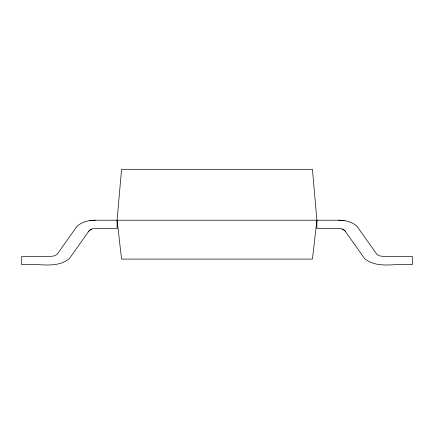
<?xml version="1.0" encoding="UTF-8"?>
<svg xmlns="http://www.w3.org/2000/svg" width="434" height="434" viewBox="0 0 434 434"><rect width="100%" height="100%" fill="white"/><g stroke="black" fill="none" stroke-linecap="round" stroke-linejoin="round"><path stroke-width="0.65" d="M88.634 231.425C90.104 229.266 92.697 228.49 95.192 228.485L117.104 228.485L117.104 220.222L121.558 169.298L312.442 169.298L316.896 220.222L316.896 228.485L338.808 228.485C341.303 228.49 343.896 229.266 345.366 231.425M316.896 220.222L312.442 259.093L121.558 259.093L117.104 220.222M91.796 229.016L89.312 230.47L69.413 258.588C56.122 269.46 37.145 262.754 21.7 264.702L21.7 256.44L50.382 256.44L54.641 255.848L57.082 254.422L76.986 226.304C81.657 222.045 88.075 220.401 94.265 220.222L339.735 220.222C345.925 220.401 352.343 222.045 357.014 226.304L376.918 254.422L379.359 255.848L383.618 256.44L412.3 256.44L412.3 264.702C396.855 262.754 377.878 269.46 364.587 258.588L344.688 230.47L342.204 229.016M89.751 220.57L95.192 220.222M338.808 220.222L344.249 220.57"/></g></svg>
